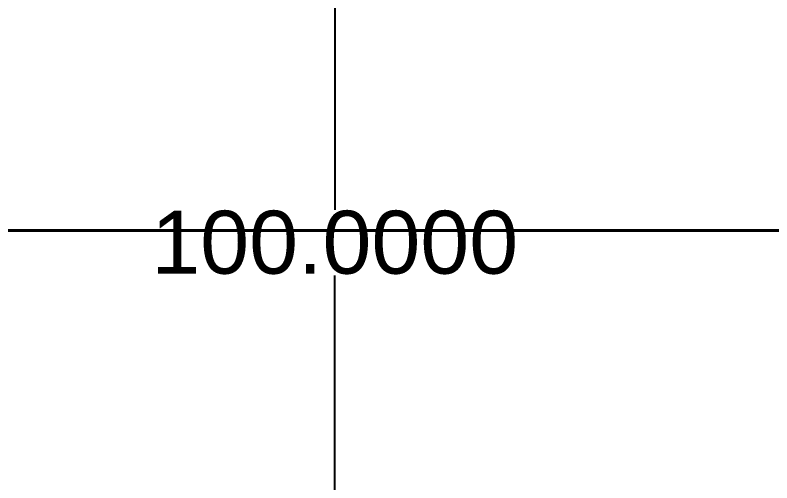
# Model space of a CAD drawing. Header units: inches. Extents: x -422522 to 22891, y -2973 to 414515.
# Drawn here: x 19409.8 to 19530, y 4673.8 to 4748 of the extents above; entities that cross this region are included whole.
import ezdxf

# ---------------------------------------------------------------- set-up
doc = ezdxf.new("R2010")
doc.units = ezdxf.units.IN
doc.header["$MEASUREMENT"] = 0
doc.layers.get('0').update_dxf_attribs({"lineweight": 40})
doc.styles.get("Standard").update_dxf_attribs({"font": 'Arial.ttf'})
doc.dimstyles.get("Standard").update_dxf_attribs({"dimtxt": 10, "dimasz": 10, "dimexe": 0.18, "dimexo": 0.0625, "dimgap": 0.09, "dimtad": 0, "dimtih": 1, "dimtoh": 1, "dimdec": 4, "dimzin": 0, "dimdsep": 46, "dimtxsty": 'Standard', "dimcen": 0.09, "dimadec": 0, "dimazin": 0, "dimtfac": 1, "dimtdec": 4, "dimtofl": 0, "dimtmove": 0, "dimatfit": 3, "dimfxl": 1, "dimtolj": 1, "dimtzin": 0, "dimarcsym": 0})

# ---------------------------------------------------------------- blocks, each defined once
blk = doc.blocks.new('*D62')
at = {"color": 0, "lineweight": -2, "transparency": 16777216}
for p, q in [((19328.39, 4761.9), (19460.75, 4761.9)), ((19460.57, 4751.9), (19460.57, 4717.1)), ((19460.57, 4671.9), (19460.57, 4706.71)), ((19328.9, 4661.9), (19460.75, 4661.9))]:
    blk.add_line(p, q, dxfattribs=at)
at = {"color": 0, "transparency": 16777216}
for points in [[(19458.9, 4751.9), (19462.23, 4751.9), (19460.57, 4761.9)], [(19458.9, 4671.9), (19462.23, 4671.9), (19460.57, 4661.9)]]:
    blk.add_solid(points, dxfattribs=at)
at = {"layer": 'Defpoints', "color": 0, "transparency": 16777216}
for p in [(19328.32, 4761.9), (19328.84, 4661.9), (19460.57, 4661.9)]:
    blk.add_point(p, dxfattribs=at)
at = {"color": 0, "transparency": 16777216, "insert": (19460.57, 4711.9), "char_height": 10, "attachment_point": 5}
blk.add_mtext('\\A1;100.0000', dxfattribs=at)

msp = doc.modelspace()

# ---------------------------------------------------------------- linework, layer by layer
at = {"color": 1}
for p, q in [((20355.6854, 4713.84453), (18056.24814, 4713.84453)), ((18845.62362, 4713.84453), (20355.6854, 4713.84453))]:
    msp.add_line(p, q, dxfattribs=at)

# ---------------------------------------------------------------- dimensions: what is measured, and where the dimension line sits
at = {"color": 2}
dim = msp.add_linear_dim(base=(19460.56537, 4661.90423), p1=(19328.32267, 4761.90423), p2=(19328.83663, 4661.90423), angle=90, dimstyle='Standard', dxfattribs=at)
dim.commit()
dim.dimension.update_dxf_attribs({"geometry": '*D62', "text_midpoint": (19460.56537, 4711.90423)})

doc.saveas('drawing.dxf')
